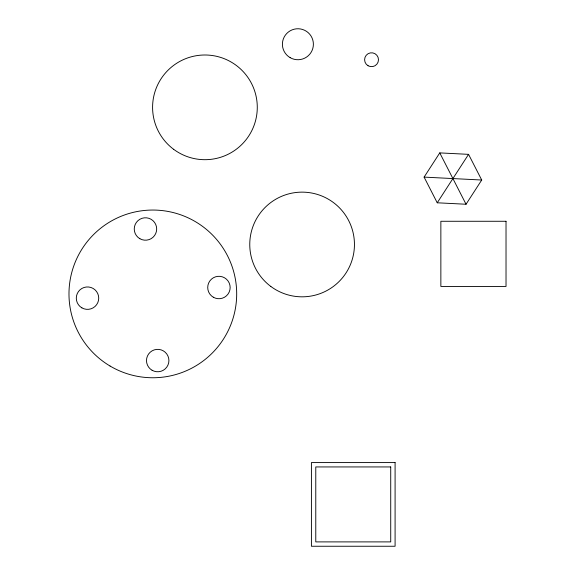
<?xml version="1.0" encoding="UTF-8"?>
<svg xmlns="http://www.w3.org/2000/svg" width="575" height="575" viewBox="0 0 575 575"><rect width="100%" height="100%" fill="white"/><g stroke="black" fill="none" stroke-linecap="round" stroke-linejoin="round"><path stroke-width="0.86" d="M424.098 177.114L439.767 152.893L468.567 154.352L481.713 180.025L466.045 204.247L437.237 202.788L424.098 177.114L481.713 180.025M437.237 202.788L468.567 154.352M439.767 152.893L466.045 204.247M506.022 221.274L440.86 221.274L440.86 286.436L506.022 286.436L506.022 221.274M395.09 462.58L311.413 462.58L311.413 546.25L395.09 546.25L395.09 462.58M390.727 466.936L315.776 466.936L315.776 541.894L390.727 541.894L390.727 466.936M110.048 366.023A83.864 83.864 0 0 0 236.684 294.889A83.864 83.864 0 0 0 111.766 220.786A83.864 83.864 0 0 0 110.048 366.023M81.902 307.869A11.22 11.22 0 0 0 98.728 298.152A11.22 11.22 0 0 0 81.902 288.442A11.22 11.22 0 0 0 81.902 307.869M213.325 297.225A11.22 11.22 0 0 0 230.151 287.507A11.22 11.22 0 0 0 213.325 277.797A11.22 11.22 0 0 0 213.325 297.225M139.854 238.704A11.22 11.22 0 0 0 156.68 228.987A11.22 11.22 0 0 0 139.854 219.276A11.22 11.22 0 0 0 139.854 238.704M152.095 370.271A11.22 11.22 0 0 0 168.913 360.561A11.22 11.22 0 0 0 152.095 350.843A11.22 11.22 0 0 0 152.095 370.271M270.825 286.451A52.347 52.347 0 0 0 354.092 250.585A52.347 52.347 0 0 0 281.398 196.406A52.347 52.347 0 0 0 270.825 286.451M173.65 149.313A52.347 52.347 0 0 0 256.924 113.448A52.347 52.347 0 0 0 184.223 59.268A52.347 52.347 0 0 0 173.65 149.313M368.072 65.744A6.943 6.943 0 0 0 378.487 59.728A6.943 6.943 0 0 0 368.072 53.719A6.943 6.943 0 0 0 368.072 65.744M290.152 57.658A15.489 15.489 0 0 0 313.389 44.239A15.489 15.489 0 0 0 290.152 30.827A15.489 15.489 0 0 0 290.152 57.658"/></g></svg>
